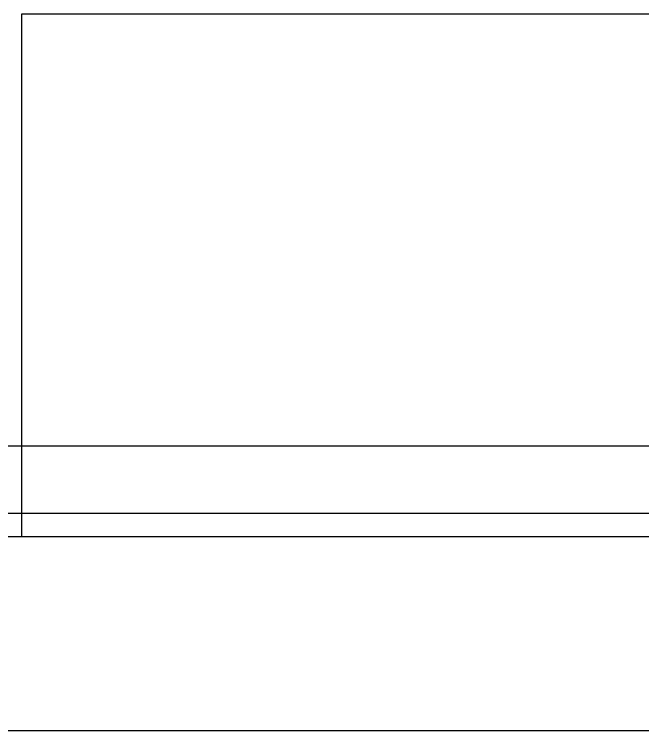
# Model space of a CAD drawing. Header units: millimetres. Extents: x 1454 to 76815, y 2126 to 32240.
# Drawn here: x 31512 to 32149, y 6216 to 6942 of the extents above; entities that cross this region are included whole.
import ezdxf

# ---------------------------------------------------------------- set-up
doc = ezdxf.new("R2010")
doc.units = ezdxf.units.MM
doc.linetypes.add('CONTINOUS', pattern=[0])
doc.layers.add('BD0', color=7, linetype='Continuous')
doc.layers.add('文字说明', color=7, linetype='Continuous')

msp = doc.modelspace()

# ---------------------------------------------------------------- linework, layer by layer
at = {"layer": 'BD0'}
for p, q in [((31808.41, 6216.26), (29608.41, 6216.26)), ((32408.41, 6216.26), (31808.41, 6216.26))]:
    msp.add_line(p, q, dxfattribs=at)
at = {"layer": '文字说明', "color": 5, "linetype": 'CONTINOUS'}
for p, q in [((32250.33, 6941.99), (31519.24, 6941.99)), ((31519.24, 6941.99), (31519.24, 6412.69)), ((61605.03, 6412.69), (22568.19, 6412.69))]:
    msp.add_line(p, q, dxfattribs=at)
at = {"layer": '文字说明', "color": 2, "linetype": 'CONTINOUS'}
msp.add_line((61605.03, 6504.61), (22669.68, 6504.61), dxfattribs=at)
at = {"layer": '文字说明', "color": 1, "linetype": 'CONTINOUS'}
msp.add_line((61605.03, 6436.24), (22615.09, 6436.24), dxfattribs=at)

doc.saveas('drawing.dxf')
